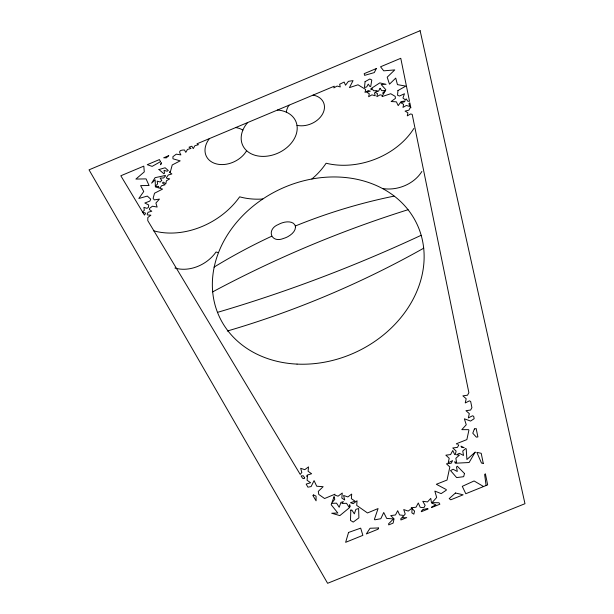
<?xml version="1.0" encoding="UTF-8"?>
<svg xmlns="http://www.w3.org/2000/svg" width="614" height="614" viewBox="0 0 614 614"><rect width="100%" height="100%" fill="white"/><g stroke="black" fill="none" stroke-linecap="round" stroke-linejoin="round"><path stroke-width="0.92" d="M142.563 211.968L144.313 210.341L143.906 207.378L146.946 208.338L148.358 207.471L148.734 204.976L144.835 203.011L149.885 201.085L150.729 199.166L147.329 196.089L138.833 198.491L143.745 191.507L140.621 185.605L149.064 185.52L146.063 178.881L135.886 179.081L144.282 171.889L143.806 166.125L120.82 175.773L144.428 215.069L145.503 213.595L145.065 212.743L143.093 212.843M212.621 291.896C275.018 258.494 340.532 230.902 408.064 209.704M457.376 444.313L456.332 443.784L466.87 439.609L468.904 430.145L468.582 429.662L461.82 429.646L466.249 424.765L464.376 418.817L470.585 421.058L474.169 418.694L473.693 416.338L472.542 415.77L468.352 417.904L469.303 413.613L465.965 410.674L470.623 410.045L471.913 407.627L470.662 401.456L469.388 400.842L465.243 402.953L466.187 398.724L462.879 395.846L467.507 395.209L468.873 392.676L412.194 114.381L410.636 113.943L407.282 115.862L407.911 112.784L405.063 111.103L408.863 110.175L410.444 107.227L410.858 107.811L409.837 102.799L408.939 103.597L409.722 106.445L406.314 105.493L402.984 107.396L403.613 104.357L400.796 102.699L404.565 101.77L404.987 101.003L401.057 101.602L398.217 105.616L396.398 101.832L391.126 101.533L395.424 98.386L395.216 96.383L390.742 93.727L382.031 96.59L382.645 95.492L380.143 94.802L376.858 96.674L377.526 93.696L375.246 92.346L374.509 92.998L375.208 95.776L371.915 94.855L368.63 96.72L369.306 93.75L366.604 92.146L370.342 91.141L368.27 90.565L365 92.422L365.683 89.475L358 84.793L349.45 87.618L353.058 80.618L348.391 81.355L345.552 85.216L344.139 82.061L339.649 84.233L340.263 86.95L337.078 86.06L333.839 87.894L334.262 86.206L197.017 143.799L198.445 144.704L194.914 145.702L193.249 148.619L191.867 146.239L189.012 147.16L191 148.434L187.477 149.432L185.804 152.356L184.438 149.97C180.685 150.023 177.868 150.622 180.892 154.897L176.302 154.16L172.902 156.685L172.971 158.811L180.186 160.86L172.227 164.951L170.262 172.227L169.617 171.674L169.441 172.334L171.882 173.962L168.328 174.959L166.432 177.623L166.501 178.206L169.679 178.881L166.402 180.8L165.818 183.885L163.447 182.166L162.787 182.396L162.572 183.149L165.02 184.806L161.444 185.812L160.008 188.306L162.587 189.081L154.521 193.233L153.116 198.322L154.306 199.895L159.433 199.089L155.902 203.057L157.123 207.056L152.456 206.204L149.678 208.269L149.332 209.504L151.781 211.231L148.174 212.229L147.153 214.01L147.452 214.946L150.883 215.176L147.82 217.525L147.782 220.649L300.208 474.392L301.842 472.435L300.668 468.313L304.774 469.672L308.527 466.893L308.09 471.314L311.62 473.724L307.207 475.098L306.724 476.403L307.507 475.819L307.069 480.286L310.607 482.727L306.179 484.101L307.89 487.178L311.106 486.572L314.076 480.616L316.701 486.234L323.141 486.679L318.282 491.407L318.766 494.439L324.591 498.522L334.975 494.193L334.668 495.037L338.061 496.181L342.259 493.034L341.844 498.069L344.707 500.034L343.594 495.49L347.885 496.933L351.707 494.063L351.354 498.66L355.061 501.193L350.479 502.728L353.211 503.649L357.049 500.771L356.711 505.399L367.494 512.959L378.07 508.561L374.417 519.329L374.816 519.82L380.818 518.715L383.719 512.49L386.69 518.408L393.474 518.93L388.539 523.857L388.746 524.886L393.098 523.128L394.065 518.853L390.719 515.614L395.485 514.969L397.695 510.694L399.607 514.939L404.035 515.491L405.225 513.995L403.728 509.566L408.21 511.071L411.81 508.338L411.242 507.786L416.031 507.21L418.295 502.981L420.176 507.248L423.844 507.763L425.134 505.314L422.77 501.293L427.521 501.922L430.775 498.361L431.496 502.989L435.917 504.815L431.581 507.049L431.519 507.586L439.87 504.209L438.987 502.759L432.072 502.62L436.669 497.486L434.858 491.1L441.174 493.602L446.301 490.195L446.263 489.558L436.339 484.277L447.038 480.056L449.839 466.962L446.462 463.823L451.221 463.225L452.595 460.63L448.205 462.741L449.21 458.282L445.856 455.181L450.592 454.575L452.764 450.507L454.698 454.567L455.304 454.636L456.11 451.052L452.748 447.974L457.476 447.368L458.735 444.996L458.313 444.782M483.586 486.526L474.077 480.962L462.273 486.349L465.796 493.725L487.646 484.883L485.398 473.816L484.63 474.438L486.104 485.513M313.094 95.093A19.763 14.698 -22.3 0 1 322.703 113.774A19.763 14.698 -22.3 0 1 296.984 125.348M286.331 112.17A19.763 14.698 -22.3 0 1 288.994 105.201M246.644 150.699A23.217 17.276 -26.7 0 1 215.23 163.57A23.217 17.276 -26.7 0 1 209.412 138.595M235.692 127.566A23.217 17.276 -26.7 0 1 242.875 130.114M277.467 110.036A29.142 21.789 -24.5 0 1 294.636 138.081A29.142 21.789 -24.5 0 1 254.234 155.035A29.142 21.789 -24.5 0 1 247.657 122.547M295.38 225.983A672.499 611.536 71.7 0 1 394.034 196.127M311.866 179.004A66.972 50.478 -24.6 0 0 326.103 163.232A68.054 51.154 -19.9 0 0 413.859 128.464M262.8 199.005A66.972 50.478 -24.6 0 1 239.667 196.818A68.277 51 -29.3 0 1 153.323 230.71M421.879 171.452A32.949 25.773 -18.2 0 1 382.445 188.49M174.913 268.034A33.026 25.627 -31.3 0 0 216.036 251.986A32.296 25.243 -28.8 0 0 218.5 252.623M214.056 267.121A720.138 644.5 70.5 0 1 271.541 236.298M421.15 235.292A804.962 441.42 -23.4 0 1 217.579 312.334M423.721 248.179A586.147 362.321 -24.4 0 1 227.28 331.038M295.518 226.865C295.48 231.324 291.566 234.548 288.004 236.582A17.837 14.16 -26.1 0 1 283.599 238.409C270.828 243.689 266.146 229.298 278.418 224.478A17.998 14.414 -26.2 0 1 282.778 222.667C287.045 221.255 294.666 221.132 295.518 226.865M350.809 510.104L350.502 520.396L353.219 522.1L358.891 517.863L358.622 508.522L355.89 509.359L354.339 513.857L351.876 510.057L350.809 510.104M412.063 508.592L411.864 512.851L413.844 514.171L414.573 511.071L412.063 508.592M397.941 90.557L397.542 95.254L399.461 96.03L404.465 93.75L402.945 98.01L405.524 100.013L406.146 98.854L407.857 101.302L409.515 101.241L400.773 58.299L380.542 66.788L383.75 70.84L394.771 69.912L387.188 77.187L389.499 84.179L395.731 78.085L397.45 84.632L405.8 86.106L397.941 90.557M365.084 81.67L364.463 87.51L366.673 86.958L368.262 84.126L369.866 86.49L370.702 86.451L371.808 80.012L369.835 78.991L365.084 81.67M378.362 527.963L378.14 529.176L366.335 533.95L370.065 528.247L378.362 527.963M464.506 473.532L463.662 476.687L456.647 477.585L450.538 470.585L453.109 469.273L457.276 471.468L456.517 466.955L457.33 466.241L464.506 473.532M348.552 532.453L345.644 542.323L362.874 535.347L360.679 528.147L348.552 532.453M158.949 169.541L163.877 173.754L164.491 173.186L164.053 170.347L167.069 171.237L168.267 170.5L165.12 167.775L158.949 169.541M161.198 162.794L160.553 164.736L161.513 163.37L161.198 162.794M349.727 504.892L348.982 507.057L346.542 503.288L341.891 503.495L343.418 501.615L340.923 502.382L339.204 507.279L336.549 503.15L331.667 503.365L331.184 504.716L337.83 513.005L331.713 513.235L339.834 515.606L348.898 508.169L350.226 506.527L349.727 504.892M334.039 496.795L331.829 502.927L334.791 499.305L334.039 496.795M474.392 428.963L472.772 433.208L476.349 437.137L477.884 436.93L476.172 428.526L474.392 428.963M376.298 68.568L374.287 72.59L364.609 75.368L364.194 73.649L376.298 68.568M380.089 88.301L378.5 91.164L375.829 91.824L377.211 90.596L373.504 90.757L371.892 88.37L371.125 89.751L370.864 88.715L379.782 82.898L386.037 84.318L381.164 84.517L385.853 89.751L383.167 94.564L382.745 92.937L385.446 90.534L381.724 90.695L380.089 88.301M475.167 452.157L469.104 462.526L455.342 463.225L454.613 461.682L456.616 462.726L455.864 458.267L459.418 455.143L456.494 454.782L459.372 453.316L463.524 455.458L462.756 451.021L465.635 448.489L466.203 448.78L466.909 459.51L475.167 452.157M161.728 180.409L160.2 182.036L157.184 181.122L157.606 184L155.327 186.111L155.188 179.825L151.604 183.156L155.089 177.676L165.266 175.489L165.527 175.965L163.616 177.968L160.139 178.098L161.728 180.409M403.122 516.65L402.208 517.802L406.729 517.617L400.919 519.966L400.75 518.815L403.122 516.65M168.712 155.672L166.363 157.852L163.677 157.79L168.712 155.672M455.465 493.004L449.195 498.622L450.776 499.796L463.133 494.8L455.465 493.004M423.123 509.513L421.296 511.132L421.373 511.692L428.127 508.96L427.636 508.492L423.123 509.513M304.682 477.922L303.738 478.621L302.502 478.206L301.121 475.911L303.339 475.796L304.682 477.922M313.639 494.953L312.841 495.421L316.095 500.84L316.064 496.135L313.639 494.953M160.546 161.628L152.134 166.386L147.253 164.682L159.41 159.579L160.546 161.628M420.122 30.7L89.03 169.84L327.615 583.3L524.97 503.703L420.122 30.7M158.374 186.334L155.334 186.51L155.342 186.909L159.318 188.099L158.374 186.334M463.923 447.629L461.574 447.345L460.999 446.14L463.923 447.629M483.264 463.347L481.476 463.048L476.848 452.349L481.215 453.301L483.264 463.347M297.038 364.102A109.131 89.851 -25.2 0 0 418.694 228.047A109.131 89.851 -25.2 0 0 238.992 219.62A109.131 89.851 -25.2 0 0 297.038 364.102"/></g></svg>
